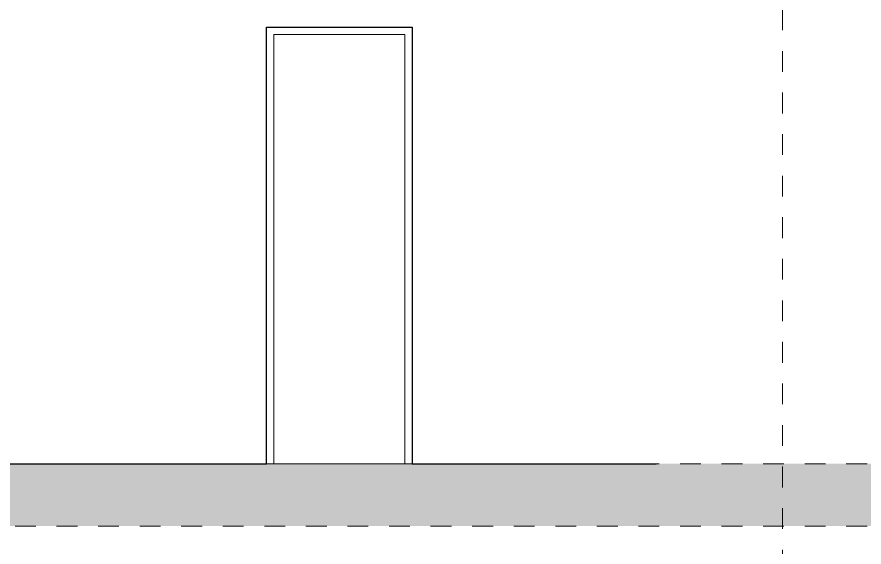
# Model space of a CAD drawing. Header units: metres. Extents: x 42 to 294, y -52 to 32.
# Drawn here: x 226.244 to 230.321, y -44.33 to -41.779 of the extents above; entities that cross this region are included whole.
import ezdxf

# ---------------------------------------------------------------- set-up
doc = ezdxf.new("R2010")
doc.units = ezdxf.units.M
doc.header["$LTSCALE"] = 0.15
doc.linetypes.add('Trazo punto', pattern=[0.015875, 0.00635, -0.004763, 0, -0.004763])
for name, color, linetype, lineweight in [('A-----SYP', 6, 'Continuous', 50), ('A-DOORSYM', 1, 'Continuous', 9), ('A-FLORLEM', 6, 'Continuous', 9), ('A-WALL', 2, 'Continuous', 30)]:
    doc.layers.add(name, color=color, linetype=linetype, lineweight=lineweight)
doc.layers.add('MUROS', color=11, linetype='Continuous')

# ---------------------------------------------------------------- blocks, each defined once
blk = doc.blocks.new('Puerta de 1 hoja - 70x210 cm-144-Corte AA')
at = {"layer": 'A-DOORSYM'}
for p, q in [((15.1836, -0.1), (14.4836, -0.1)), ((14.4836, -0.1), (14.4836, -2.2)), ((15.1836, -2.2), (15.1836, -0.1)), ((15.1486, -0.135), (14.5186, -0.135)), ((14.5186, -0.135), (14.5186, -2.2)), ((15.1486, -2.2), (15.1486, -0.135)), ((14.5186, -2.2), (14.4836, -2.2)), ((15.1486, -2.2), (14.5186, -2.2)), ((15.1836, -2.2), (15.1486, -2.2))]:
    blk.add_line(p, q, dxfattribs=at)

msp = doc.modelspace()

# ---------------------------------------------------------------- hatches: boundary and pattern name
at = {"layer": 'MUROS', "linetype": 'Trazo punto', "ltscale": 0.1}
h = msp.add_hatch(color=256, dxfattribs=at)
h.paths.add_polyline_path([(229.9275, -43.9288), (216.0207, -43.9288), (216.0207, -44.2288), (229.9275, -44.2288)])
h.paths.add_polyline_path([(246.0207, -43.9288), (229.9275, -43.9288), (229.9275, -44.2288), (246.0207, -44.2288)])

# ---------------------------------------------------------------- linework, layer by layer
at = {"layer": 'A-----SYP', "linetype": 'Trazo punto', "lineweight": 15}
msp.add_line((229.9275, -17.3429), (229.9275, -45.65), dxfattribs=at)
at = {"layer": 'A-FLORLEM', "linetype": 'Trazo punto'}
for p, q in [((212.0352, -43.9288), (251.0987, -43.9288)), ((212.0352, -44.2288), (251.0987, -44.2288))]:
    msp.add_line(p, q, dxfattribs=at)
at = {"layer": 'A-WALL'}
for p, q in [((227.4457, -43.9288), (227.4457, -41.8288)), ((227.4457, -41.8288), (228.1457, -41.8288)), ((228.1457, -41.8288), (228.1457, -43.9288)), ((220.3666, -43.9288), (227.4457, -43.9288)), ((228.1457, -43.9288), (229.3196, -43.9288))]:
    msp.add_line(p, q, dxfattribs=at)

# ---------------------------------------------------------------- block references
at = {"layer": 'A-DOORSYM'}
msp.add_blockref('Puerta de 1 hoja - 70x210 cm-144-Corte AA', (212.9621, -41.7288), dxfattribs=at)

doc.saveas('drawing.dxf')
